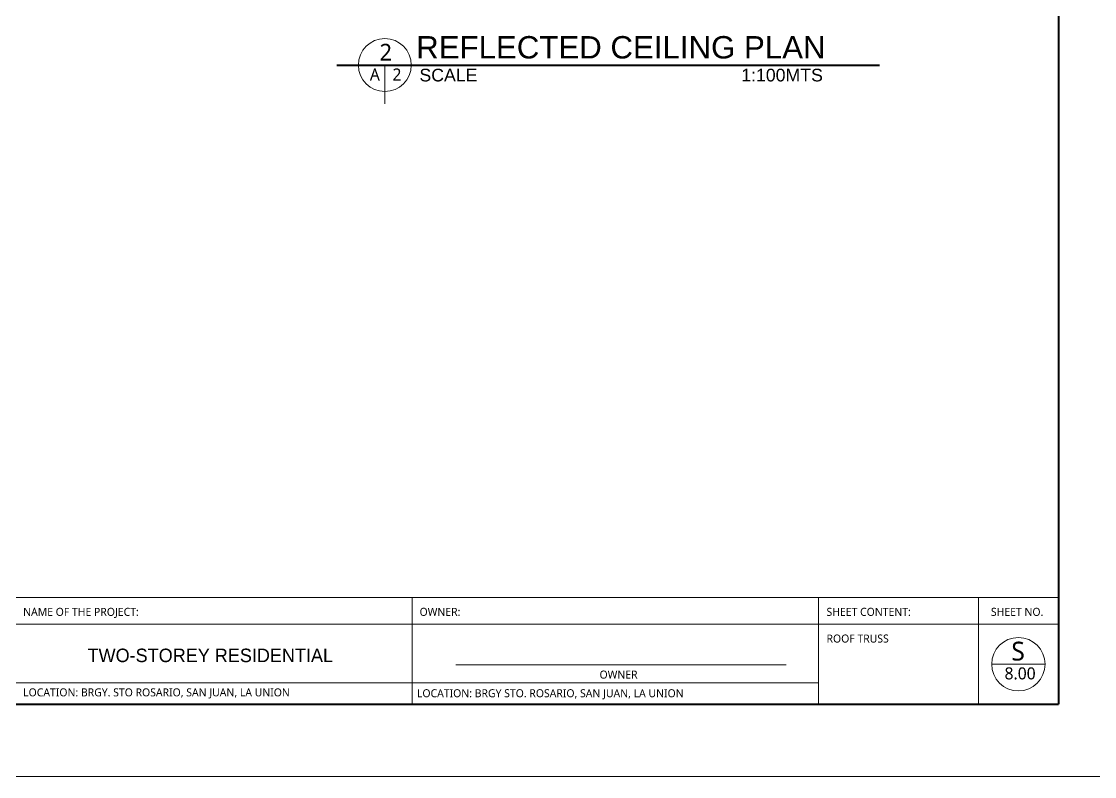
# Model space of a CAD drawing. Header units: metres. Extents: x 1770 to 2101, y 1850 to 1943.
# Drawn here: x 1807.98 to 1852.54, y 1849.95 to 1881.28 of the extents above; entities that cross this region are included whole.
import ezdxf

# ---------------------------------------------------------------- set-up
doc = ezdxf.new("R2010")
doc.units = ezdxf.units.M
for name, color, linetype, lineweight in [('Boarder Line 2', 60, 'Continuous', 40), ('Border Line 3', 80, 'Continuous', 15), ('CYAN', 4, 'Continuous', 25)]:
    doc.layers.add(name, color=color, linetype=linetype, lineweight=lineweight)
doc.styles.add('spot level', font='trebuc.ttf')
doc.styles.get("Standard").update_dxf_attribs({"font": 'arial.ttf'})

msp = doc.modelspace()

# ---------------------------------------------------------------- linework, layer by layer
at = {"layer": 'Boarder Line 2'}
for p, q in [((1851.035, 1906.348), (1851.035, 1852.948)), ((1821.074, 1879.476), (1843.61, 1879.476)), ((1772.935, 1852.948), (1851.035, 1852.948))]:
    msp.add_line(p, q, dxfattribs=at)
at = {"layer": 'Border Line 3'}
for p, q in [((1823.066, 1879.476), (1823.066, 1877.86)), ((1772.935, 1857.381), (1851.035, 1857.381)), ((1824.204, 1852.948), (1824.204, 1857.381)), ((1841.07, 1852.948), (1841.07, 1857.381)), ((1847.711, 1857.381), (1847.711, 1852.948)), ((1777.281, 1856.272), (1851.035, 1856.272)), ((1826.017, 1854.585), (1839.735, 1854.585)), ((1848.265, 1854.61), (1850.481, 1854.61)), ((1805.265, 1853.835), (1841.07, 1853.835)), ((1769.935, 1849.948), (1854.035, 1849.948))]:
    msp.add_line(p, q, dxfattribs=at)
for centre, radius in [((1823.066, 1879.476), 1.099), ((1849.373, 1854.61), 1.108)]:
    msp.add_circle(centre, radius, dxfattribs=at)

# ---------------------------------------------------------------- texts
at = {"attachment_point": 1, "style": 'spot level'}
for s, width, gutter_width, heights, insert, char_height in [('2', 0.75646, 2.605, [0], (1822.844, 1880.357), 0.7), ('A', 0.75646, 2.605, [0], (1822.444, 1879.334), 0.5), ('2', 0.75646, 2.605, [0.831], (1823.384, 1879.334), 0.5), ('NAME OF THE PROJECT:', 6.51655, 1.108, [0], (1808.049, 1856.949), 0.33242), ('OWNER:', 6.51655, 1.108, [0], (1824.508, 1856.949), 0.3324), ('SHEET CONTENT:', 6.51655, 1.108, [0], (1841.406, 1856.949), 0.33242), ('SHEET NO.', 6.51655, 1.108, [0], (1848.233, 1856.949), 0.3324), ('ROOF TRUSS', 8.3197, 1.108, [0], (1841.406, 1855.841), 0.3324), ('S', 15.32092, 2.605, [0], (1849.081, 1855.544), 0.782), ('{\\fArtifakt Element Black|b0|i0|c0|p34;TWO-STOREY RESIDENTIAL}', 14.6572, 1.867, [0], (1810.723, 1855.256), 0.55997), ('8.00', 15.32092, 2.605, [0], (1848.798, 1854.479), 0.5), ('OWNER', 3.53973, 1.108, [0], (1831.981, 1854.345), 0.3324), ('LOCATION: BRGY. STO ROSARIO, SAN JUAN, LA UNION', 17.49048, 1.108, [0], (1808.049, 1853.607), 0.33242), ('LOCATION: BRGY STO. ROSARIO, SAN JUAN, LA UNION', 15.06036, 1.108, [0], (1824.4, 1853.571), 0.33242)]:
    msp.add_mtext_dynamic_manual_height_columns(s, width=width, gutter_width=gutter_width, heights=heights, dxfattribs=dict(at, insert=insert, char_height=char_height))
at = {"layer": 'CYAN', "ltscale": 0.5, "attachment_point": 1}
for s, insert, char_height, width in [('{\\fSwis721 BdOul BT|b0|i0|c0|p82;\\H1.733x;REFLECTED CEILING PLAN}', (1824.368, 1880.677), 0.53546, 49.08206), ('{\\fSwis721 BdOul BT|b0|i0|c0|p82;\\H1.733x;SCALE ^I^I^I^I^I^I^I^I^I1:100MTS}', (1824.503, 1879.322), 0.30366, 27.83458)]:
    msp.add_mtext(s, dxfattribs=dict(at, insert=insert, char_height=char_height, width=width))

doc.saveas('drawing.dxf')
